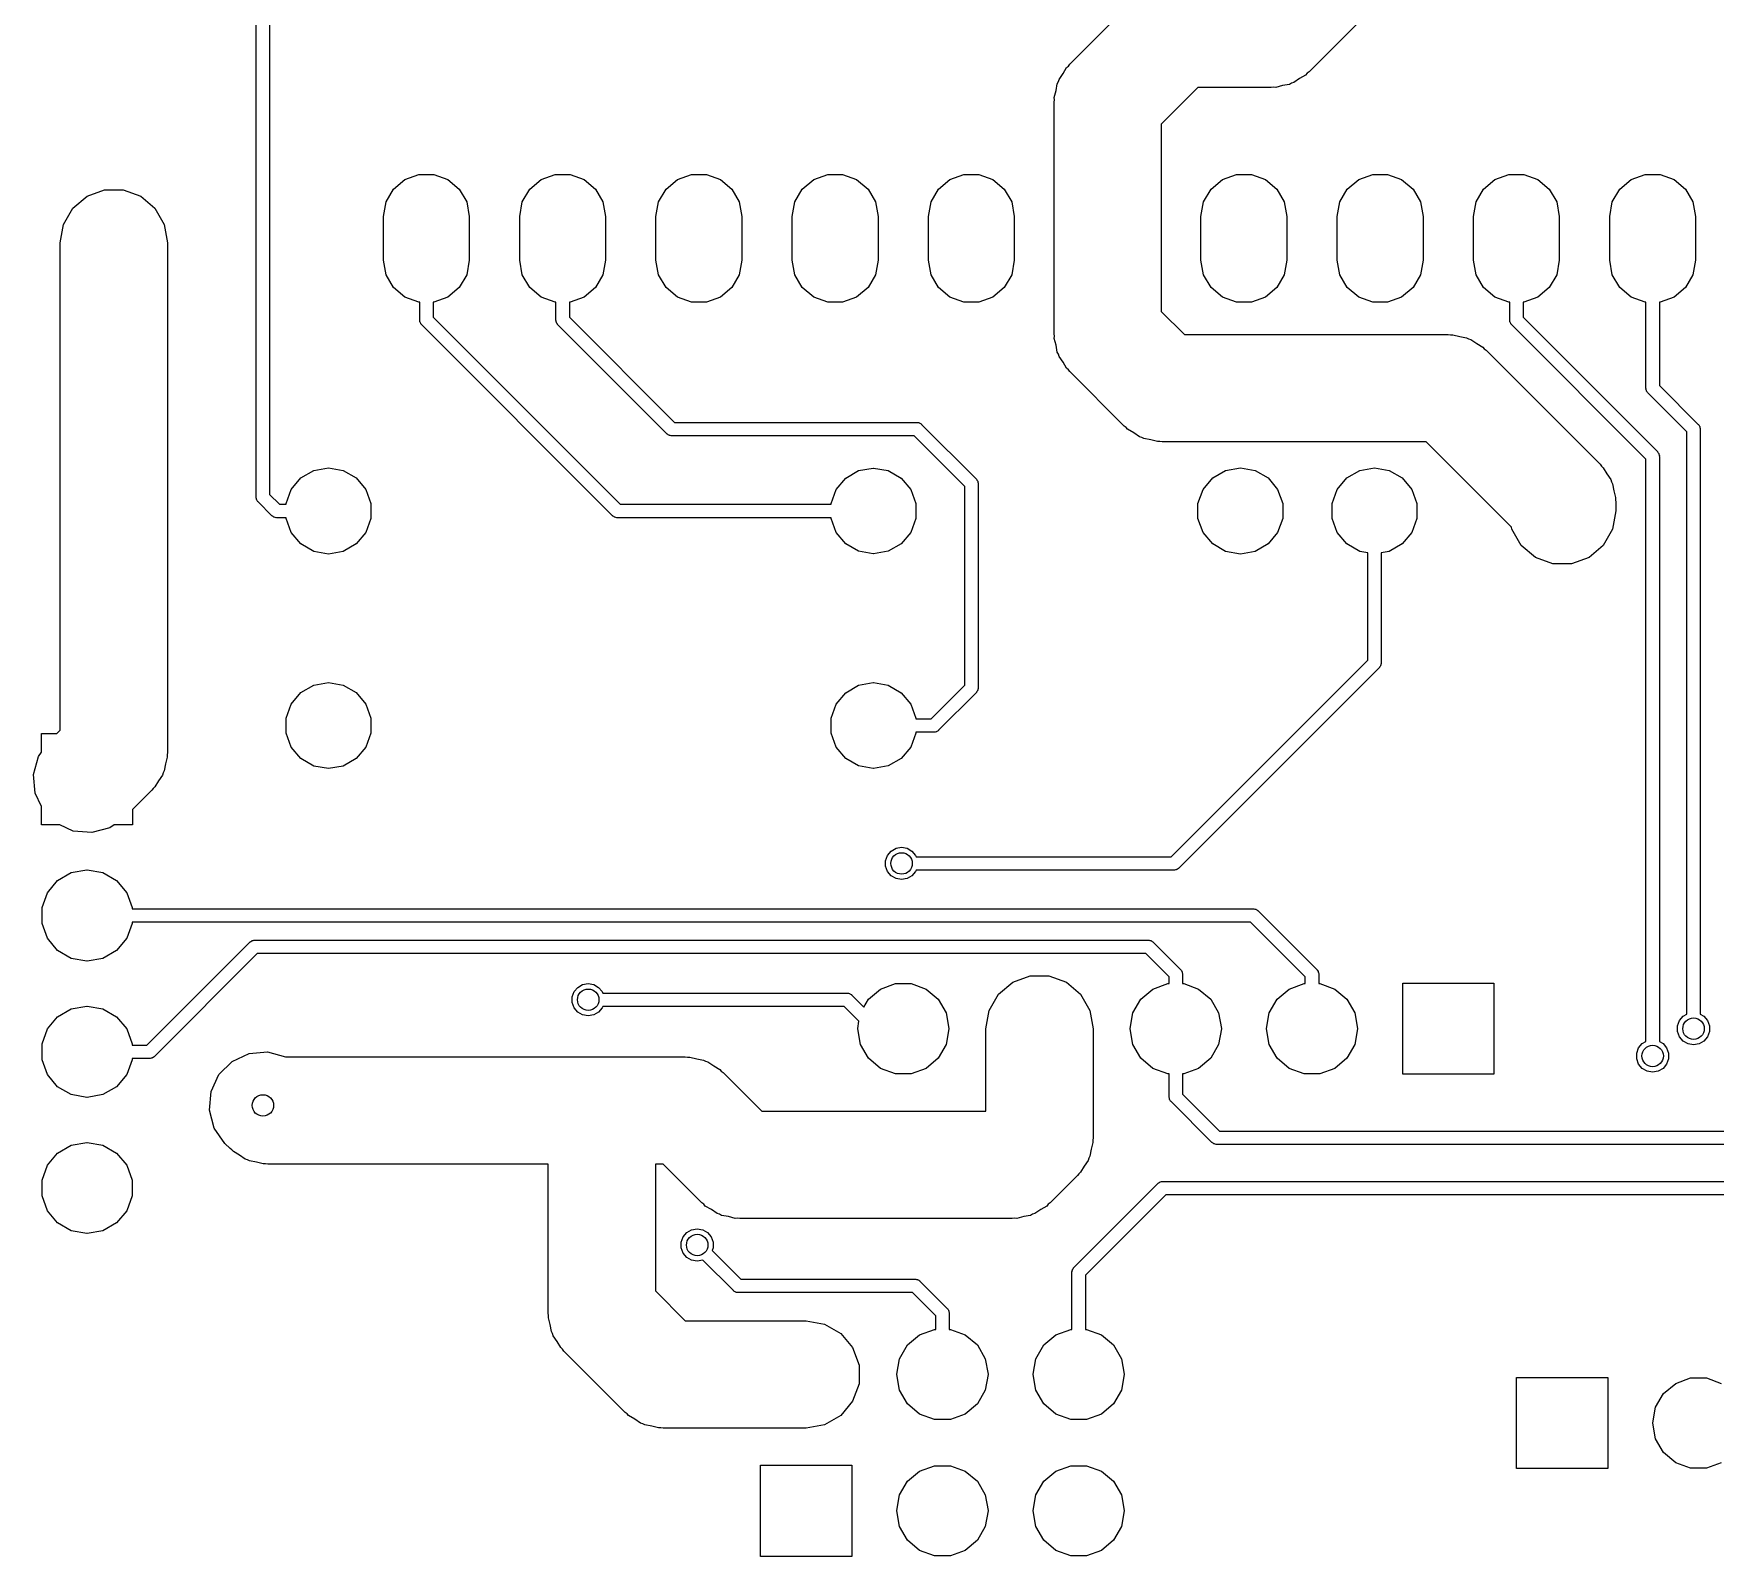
# Model space of a CAD drawing. Extents: x 135.5 to 183.1, y -141.5 to -46.5.
# Drawn here: x 135.5 to 166.86, y -141.49 to -113.1 of the extents above; entities that cross this region are included whole.
import ezdxf

# ---------------------------------------------------------------- set-up
doc = ezdxf.new("R2010")
doc.units = 0
doc.header["$MEASUREMENT"] = 0
doc.layers.add('BLACK', color=7, linetype='CONTINUOUS')

msp = doc.modelspace()

# ---------------------------------------------------------------- linework, layer by layer
at = {"layer": 'Black'}
for p, q in [((139.653, -121.744), (139.653, -101.17)), ((139.903, -101.222), (139.903, -121.692)), ((161.313, -111.783), (159.281, -113.815)), ((154.819, -113.671), (156.089, -112.401)), ((154.695, -113.848), (154.76, -113.735)), ((154.76, -113.735), (154.794, -113.707)), ((154.794, -113.707), (154.819, -113.671)), ((154.564, -114.165), (154.586, -114.036)), ((154.586, -114.036), (154.608, -113.998)), ((154.608, -113.998), (154.62, -113.955)), ((154.62, -113.955), (154.695, -113.848)), ((157.21, -114.108), (156.526, -114.792)), ((158.574, -114.108), (157.21, -114.108)), ((158.617, -114.1), (158.574, -114.108)), ((158.661, -114.104), (158.617, -114.1)), ((158.787, -114.07), (158.661, -114.104)), ((158.916, -114.048), (158.787, -114.07)), ((158.954, -114.026), (158.916, -114.048)), ((158.997, -114.014), (158.954, -114.026)), ((159.104, -113.939), (158.997, -114.014)), ((159.217, -113.874), (159.104, -113.939)), ((159.245, -113.84), (159.217, -113.874)), ((159.281, -113.815), (159.245, -113.84)), ((154.526, -114.378), (154.534, -114.335)), ((154.526, -116.918), (154.526, -114.378)), ((154.53, -114.291), (154.564, -114.165)), ((154.534, -114.335), (154.53, -114.291)), ((156.526, -114.792), (156.526, -116.918)), ((142.213, -115.999), (142.426, -115.821)), ((142.426, -115.821), (142.687, -115.726)), ((142.687, -115.726), (142.965, -115.726)), ((142.965, -115.726), (143.226, -115.821)), ((143.226, -115.821), (143.439, -115.999)), ((144.753, -115.999), (144.966, -115.821)), ((144.966, -115.821), (145.227, -115.726)), ((145.227, -115.726), (145.505, -115.726)), ((145.505, -115.726), (145.766, -115.821)), ((145.766, -115.821), (145.979, -115.999)), ((147.293, -115.999), (147.506, -115.821)), ((147.506, -115.821), (147.767, -115.726)), ((147.767, -115.726), (148.045, -115.726)), ((148.045, -115.726), (148.306, -115.821)), ((148.306, -115.821), (148.519, -115.999)), ((149.833, -115.999), (150.046, -115.821)), ((150.046, -115.821), (150.307, -115.726)), ((150.307, -115.726), (150.585, -115.726)), ((150.585, -115.726), (150.846, -115.821)), ((150.846, -115.821), (151.059, -115.999)), ((152.373, -115.999), (152.586, -115.821)), ((152.586, -115.821), (152.847, -115.726)), ((152.847, -115.726), (153.125, -115.726)), ((153.125, -115.726), (153.386, -115.821)), ((153.386, -115.821), (153.599, -115.999)), ((157.453, -115.999), (157.666, -115.821)), ((157.666, -115.821), (157.927, -115.726)), ((157.927, -115.726), (158.205, -115.726)), ((158.205, -115.726), (158.466, -115.821)), ((158.466, -115.821), (158.679, -115.999)), ((159.993, -115.999), (160.206, -115.821)), ((160.206, -115.821), (160.467, -115.726)), ((160.467, -115.726), (160.745, -115.726)), ((160.745, -115.726), (161.006, -115.821)), ((161.006, -115.821), (161.219, -115.999)), ((162.533, -115.999), (162.746, -115.821)), ((162.746, -115.821), (163.007, -115.726)), ((163.007, -115.726), (163.285, -115.726)), ((163.285, -115.726), (163.546, -115.821)), ((163.546, -115.821), (163.759, -115.999)), ((165.073, -115.999), (165.286, -115.821)), ((165.286, -115.821), (165.547, -115.726)), ((165.547, -115.726), (165.825, -115.726)), ((165.825, -115.726), (166.086, -115.821)), ((166.086, -115.821), (166.299, -115.999)), ((136.234, -116.357), (136.5, -116.134)), ((136.5, -116.134), (136.826, -116.015)), ((136.826, -116.015), (137.174, -116.015)), ((137.174, -116.015), (137.5, -116.134)), ((137.5, -116.134), (137.766, -116.357)), ((142.026, -116.513), (142.074, -116.24)), ((142.074, -116.24), (142.213, -115.999)), ((143.439, -115.999), (143.578, -116.24)), ((143.578, -116.24), (143.626, -116.513)), ((144.566, -116.513), (144.614, -116.24)), ((144.614, -116.24), (144.753, -115.999)), ((145.979, -115.999), (146.118, -116.24)), ((146.118, -116.24), (146.166, -116.513)), ((147.106, -116.513), (147.154, -116.24)), ((147.154, -116.24), (147.293, -115.999)), ((148.519, -115.999), (148.658, -116.24)), ((148.658, -116.24), (148.706, -116.513)), ((149.646, -116.513), (149.694, -116.24)), ((149.694, -116.24), (149.833, -115.999)), ((151.059, -115.999), (151.198, -116.24)), ((151.198, -116.24), (151.246, -116.513)), ((152.186, -116.513), (152.234, -116.24)), ((152.234, -116.24), (152.373, -115.999)), ((153.599, -115.999), (153.738, -116.24)), ((153.738, -116.24), (153.786, -116.513)), ((157.266, -116.513), (157.314, -116.24)), ((157.314, -116.24), (157.453, -115.999)), ((158.679, -115.999), (158.818, -116.24)), ((158.818, -116.24), (158.866, -116.513)), ((159.806, -116.513), (159.854, -116.24)), ((159.854, -116.24), (159.993, -115.999)), ((161.219, -115.999), (161.358, -116.24)), ((161.358, -116.24), (161.406, -116.513)), ((162.346, -116.513), (162.394, -116.24)), ((162.394, -116.24), (162.533, -115.999)), ((163.759, -115.999), (163.898, -116.24)), ((163.898, -116.24), (163.946, -116.513)), ((164.886, -116.513), (164.934, -116.24)), ((164.934, -116.24), (165.073, -115.999)), ((166.299, -115.999), (166.438, -116.24)), ((166.438, -116.24), (166.486, -116.513)), ((136.06, -116.658), (136.234, -116.357)), ((137.766, -116.357), (137.94, -116.658)), ((142.026, -117.323), (142.026, -116.513)), ((143.626, -116.513), (143.626, -117.323)), ((144.566, -117.323), (144.566, -116.513)), ((146.166, -116.513), (146.166, -117.323)), ((147.106, -117.323), (147.106, -116.513)), ((148.706, -116.513), (148.706, -117.323)), ((149.646, -117.323), (149.646, -116.513)), ((151.246, -116.513), (151.246, -117.323)), ((152.186, -117.323), (152.186, -116.513)), ((153.786, -116.513), (153.786, -117.323)), ((157.266, -117.323), (157.266, -116.513)), ((158.866, -116.513), (158.866, -117.323)), ((159.806, -117.323), (159.806, -116.513)), ((161.406, -116.513), (161.406, -117.323)), ((162.346, -117.323), (162.346, -116.513)), ((163.946, -116.513), (163.946, -117.323)), ((164.886, -117.323), (164.886, -116.513)), ((166.486, -116.513), (166.486, -117.323)), ((136, -117), (136.06, -116.658)), ((137.94, -116.658), (138, -117)), ((154.526, -118.696), (154.526, -116.918)), ((156.526, -116.918), (156.526, -118.282)), ((136, -126.086), (136, -117)), ((138, -117), (138, -126.5)), ((142.074, -117.596), (142.026, -117.323)), ((143.626, -117.323), (143.578, -117.596)), ((144.614, -117.596), (144.566, -117.323)), ((146.166, -117.323), (146.118, -117.596)), ((147.154, -117.596), (147.106, -117.323)), ((148.706, -117.323), (148.658, -117.596)), ((149.694, -117.596), (149.646, -117.323)), ((151.246, -117.323), (151.198, -117.596)), ((152.234, -117.596), (152.186, -117.323)), ((153.786, -117.323), (153.738, -117.596)), ((157.314, -117.596), (157.266, -117.323)), ((158.866, -117.323), (158.818, -117.596)), ((159.854, -117.596), (159.806, -117.323)), ((161.406, -117.323), (161.358, -117.596)), ((162.394, -117.596), (162.346, -117.323)), ((163.946, -117.323), (163.898, -117.596)), ((164.934, -117.596), (164.886, -117.323)), ((166.486, -117.323), (166.438, -117.596)), ((142.213, -117.837), (142.074, -117.596)), ((142.426, -118.015), (142.213, -117.837)), ((143.439, -117.837), (143.226, -118.015)), ((143.578, -117.596), (143.439, -117.837)), ((144.753, -117.837), (144.614, -117.596)), ((144.966, -118.015), (144.753, -117.837)), ((145.979, -117.837), (145.766, -118.015)), ((146.118, -117.596), (145.979, -117.837)), ((147.293, -117.837), (147.154, -117.596)), ((147.506, -118.015), (147.293, -117.837)), ((148.519, -117.837), (148.306, -118.015)), ((148.658, -117.596), (148.519, -117.837)), ((149.833, -117.837), (149.694, -117.596)), ((150.046, -118.015), (149.833, -117.837)), ((151.059, -117.837), (150.846, -118.015)), ((151.198, -117.596), (151.059, -117.837)), ((152.373, -117.837), (152.234, -117.596)), ((152.586, -118.015), (152.373, -117.837)), ((153.599, -117.837), (153.386, -118.015)), ((153.738, -117.596), (153.599, -117.837)), ((157.453, -117.837), (157.314, -117.596)), ((157.666, -118.015), (157.453, -117.837)), ((158.679, -117.837), (158.466, -118.015)), ((158.818, -117.596), (158.679, -117.837)), ((159.993, -117.837), (159.854, -117.596)), ((160.206, -118.015), (159.993, -117.837)), ((161.219, -117.837), (161.006, -118.015)), ((161.358, -117.596), (161.219, -117.837)), ((162.533, -117.837), (162.394, -117.596)), ((162.746, -118.015), (162.533, -117.837)), ((163.759, -117.837), (163.546, -118.015)), ((163.898, -117.596), (163.759, -117.837)), ((165.073, -117.837), (164.934, -117.596)), ((165.286, -118.015), (165.073, -117.837)), ((166.299, -117.837), (166.086, -118.015)), ((166.438, -117.596), (166.299, -117.837)), ((142.687, -118.11), (142.426, -118.015)), ((142.701, -118.11), (142.687, -118.11)), ((142.701, -118.442), (142.701, -118.11)), ((142.965, -118.11), (142.951, -118.11)), ((142.951, -118.11), (142.951, -118.39)), ((143.226, -118.015), (142.965, -118.11)), ((145.227, -118.11), (144.966, -118.015)), ((145.241, -118.11), (145.227, -118.11)), ((145.241, -118.442), (145.241, -118.11)), ((145.505, -118.11), (145.491, -118.11)), ((145.491, -118.11), (145.491, -118.39)), ((145.766, -118.015), (145.505, -118.11)), ((147.767, -118.11), (147.506, -118.015)), ((148.045, -118.11), (147.767, -118.11)), ((148.306, -118.015), (148.045, -118.11)), ((150.307, -118.11), (150.046, -118.015)), ((150.585, -118.11), (150.307, -118.11)), ((150.846, -118.015), (150.585, -118.11)), ((152.847, -118.11), (152.586, -118.015)), ((153.125, -118.11), (152.847, -118.11)), ((153.386, -118.015), (153.125, -118.11)), ((157.927, -118.11), (157.666, -118.015)), ((158.205, -118.11), (157.927, -118.11)), ((158.466, -118.015), (158.205, -118.11)), ((160.467, -118.11), (160.206, -118.015)), ((160.745, -118.11), (160.467, -118.11)), ((161.006, -118.015), (160.745, -118.11)), ((163.007, -118.11), (162.746, -118.015)), ((163.021, -118.11), (163.007, -118.11)), ((163.021, -118.442), (163.021, -118.11)), ((163.285, -118.11), (163.271, -118.11)), ((163.271, -118.11), (163.271, -118.39)), ((163.546, -118.015), (163.285, -118.11)), ((165.547, -118.11), (165.286, -118.015)), ((165.561, -118.11), (165.547, -118.11)), ((165.561, -119.712), (165.561, -118.11)), ((165.825, -118.11), (165.811, -118.11)), ((165.811, -118.11), (165.811, -119.66)), ((166.086, -118.015), (165.825, -118.11)), ((142.702, -118.447), (142.701, -118.442)), ((142.701, -118.453), (142.702, -118.447)), ((142.706, -118.469), (142.701, -118.453)), ((142.709, -118.485), (142.706, -118.469)), ((142.711, -118.49), (142.709, -118.485)), ((142.713, -118.495), (142.711, -118.49)), ((142.722, -118.508), (142.713, -118.495)), ((142.951, -118.39), (146.436, -121.875)), ((145.242, -118.447), (145.241, -118.442)), ((145.241, -118.453), (145.242, -118.447)), ((145.246, -118.469), (145.241, -118.453)), ((145.249, -118.485), (145.246, -118.469)), ((145.251, -118.49), (145.249, -118.485)), ((145.253, -118.495), (145.251, -118.49)), ((145.262, -118.508), (145.253, -118.495)), ((145.491, -118.39), (147.45, -120.349)), ((156.526, -118.282), (156.956, -118.712)), ((163.022, -118.447), (163.021, -118.442)), ((163.021, -118.453), (163.022, -118.447)), ((163.026, -118.469), (163.021, -118.453)), ((163.029, -118.485), (163.026, -118.469)), ((163.031, -118.49), (163.029, -118.485)), ((163.033, -118.495), (163.031, -118.49)), ((163.042, -118.508), (163.033, -118.495)), ((163.271, -118.39), (165.774, -120.894)), ((142.73, -118.522), (142.722, -118.508)), ((142.734, -118.526), (142.73, -118.522)), ((142.738, -118.53), (142.734, -118.526)), ((146.296, -122.088), (142.738, -118.53)), ((145.27, -118.522), (145.262, -118.508)), ((145.274, -118.526), (145.27, -118.522)), ((145.278, -118.53), (145.274, -118.526)), ((147.31, -120.562), (145.278, -118.53)), ((154.534, -118.739), (154.526, -118.696)), ((154.53, -118.783), (154.534, -118.739)), ((154.564, -118.909), (154.53, -118.783)), ((156.956, -118.712), (161.876, -118.712)), ((161.876, -118.712), (161.919, -118.72)), ((161.919, -118.72), (161.963, -118.716)), ((161.963, -118.716), (162.089, -118.75)), ((162.089, -118.75), (162.218, -118.772)), ((162.218, -118.772), (162.256, -118.794)), ((162.256, -118.794), (162.299, -118.806)), ((162.299, -118.806), (162.406, -118.881)), ((163.05, -118.522), (163.042, -118.508)), ((163.054, -118.526), (163.05, -118.522)), ((163.058, -118.53), (163.054, -118.526)), ((165.561, -121.034), (163.058, -118.53)), ((154.586, -119.038), (154.564, -118.909)), ((154.608, -119.076), (154.586, -119.038)), ((154.62, -119.119), (154.608, -119.076)), ((154.695, -119.226), (154.62, -119.119)), ((162.406, -118.881), (162.519, -118.946)), ((162.519, -118.946), (162.547, -118.98)), ((162.547, -118.98), (162.583, -119.005)), ((162.583, -119.005), (164.707, -121.129)), ((154.76, -119.339), (154.695, -119.226)), ((154.794, -119.367), (154.76, -119.339)), ((154.819, -119.403), (154.794, -119.367)), ((155.835, -120.419), (154.819, -119.403)), ((165.562, -119.717), (165.561, -119.712)), ((165.561, -119.723), (165.562, -119.717)), ((165.566, -119.739), (165.561, -119.723)), ((165.569, -119.755), (165.566, -119.739)), ((165.571, -119.76), (165.569, -119.755)), ((165.573, -119.765), (165.571, -119.76)), ((165.811, -119.66), (166.536, -120.386)), ((165.582, -119.778), (165.573, -119.765)), ((165.59, -119.792), (165.582, -119.778)), ((165.594, -119.796), (165.59, -119.792)), ((165.598, -119.8), (165.594, -119.796)), ((166.323, -120.526), (165.598, -119.8)), ((147.45, -120.349), (151.97, -120.349)), ((151.97, -120.349), (151.975, -120.35)), ((151.975, -120.35), (151.981, -120.349)), ((151.981, -120.349), (151.997, -120.354)), ((151.997, -120.354), (152.013, -120.357)), ((152.013, -120.357), (152.018, -120.359)), ((152.018, -120.359), (152.023, -120.361)), ((152.023, -120.361), (152.036, -120.37)), ((152.036, -120.37), (152.05, -120.378)), ((152.05, -120.378), (152.054, -120.382)), ((152.054, -120.382), (152.058, -120.386)), ((152.058, -120.386), (153.074, -121.402)), ((166.536, -120.386), (166.54, -120.39)), ((147.314, -120.566), (147.31, -120.562)), ((147.318, -120.57), (147.314, -120.566)), ((147.332, -120.578), (147.318, -120.57)), ((147.345, -120.587), (147.332, -120.578)), ((147.35, -120.589), (147.345, -120.587)), ((147.355, -120.591), (147.35, -120.589)), ((147.371, -120.594), (147.355, -120.591)), ((147.387, -120.599), (147.371, -120.594)), ((147.393, -120.598), (147.387, -120.599)), ((147.398, -120.599), (147.393, -120.598)), ((151.918, -120.599), (147.398, -120.599)), ((152.861, -121.542), (151.918, -120.599)), ((155.871, -120.444), (155.835, -120.419)), ((155.899, -120.478), (155.871, -120.444)), ((156.012, -120.543), (155.899, -120.478)), ((156.119, -120.618), (156.012, -120.543)), ((156.162, -120.63), (156.119, -120.618)), ((156.2, -120.652), (156.162, -120.63)), ((156.329, -120.674), (156.2, -120.652)), ((156.455, -120.708), (156.329, -120.674)), ((166.323, -131.38), (166.323, -120.526)), ((166.54, -120.39), (166.544, -120.394)), ((166.544, -120.394), (166.552, -120.408)), ((166.552, -120.408), (166.561, -120.421)), ((166.561, -120.421), (166.563, -120.426)), ((166.563, -120.426), (166.565, -120.431)), ((166.565, -120.431), (166.568, -120.447)), ((166.568, -120.447), (166.573, -120.463)), ((166.573, -120.463), (166.572, -120.469)), ((166.572, -120.469), (166.573, -120.474)), ((166.573, -120.474), (166.573, -131.38)), ((156.499, -120.704), (156.455, -120.708)), ((156.542, -120.712), (156.499, -120.704)), ((161.462, -120.712), (156.542, -120.712)), ((163.054, -122.304), (161.462, -120.712)), ((165.774, -120.894), (165.778, -120.898)), ((165.778, -120.898), (165.782, -120.902)), ((165.782, -120.902), (165.79, -120.916)), ((165.79, -120.916), (165.799, -120.929)), ((165.799, -120.929), (165.801, -120.934)), ((165.801, -120.934), (165.803, -120.939)), ((165.803, -120.939), (165.806, -120.955)), ((165.806, -120.955), (165.811, -120.971)), ((165.811, -120.971), (165.81, -120.977)), ((165.81, -120.977), (165.811, -120.982)), ((165.811, -120.982), (165.811, -131.888)), ((140.484, -121.385), (140.725, -121.245)), ((140.725, -121.245), (141, -121.197)), ((141, -121.197), (141.275, -121.245)), ((141.275, -121.245), (141.516, -121.385)), ((150.643, -121.387), (150.883, -121.248)), ((150.883, -121.248), (151.157, -121.2)), ((151.157, -121.2), (151.163, -121.2)), ((151.163, -121.2), (151.437, -121.248)), ((151.437, -121.248), (151.677, -121.387)), ((157.484, -121.385), (157.725, -121.245)), ((157.725, -121.245), (158, -121.197)), ((158, -121.197), (158.275, -121.245)), ((158.275, -121.245), (158.516, -121.385)), ((159.984, -121.385), (160.225, -121.245)), ((160.225, -121.245), (160.5, -121.197)), ((160.5, -121.197), (160.775, -121.245)), ((160.775, -121.245), (161.016, -121.385)), ((164.707, -121.129), (164.732, -121.165)), ((164.732, -121.165), (164.766, -121.193)), ((164.766, -121.193), (164.831, -121.306)), ((164.831, -121.306), (164.906, -121.413)), ((165.561, -131.888), (165.561, -121.034)), ((140.209, -121.861), (140.305, -121.598)), ((140.305, -121.598), (140.484, -121.385)), ((141.516, -121.385), (141.695, -121.598)), ((141.695, -121.598), (141.791, -121.861)), ((150.369, -121.861), (150.464, -121.6)), ((150.464, -121.6), (150.643, -121.387)), ((151.677, -121.387), (151.856, -121.6)), ((151.856, -121.6), (151.951, -121.861)), ((152.861, -124.538), (152.861, -121.542)), ((153.074, -121.402), (153.078, -121.406)), ((153.078, -121.406), (153.082, -121.41)), ((153.082, -121.41), (153.09, -121.424)), ((153.09, -121.424), (153.099, -121.437)), ((153.099, -121.437), (153.101, -121.442)), ((153.101, -121.442), (153.103, -121.447)), ((153.103, -121.447), (153.106, -121.463)), ((153.106, -121.463), (153.111, -121.479)), ((153.111, -121.479), (153.11, -121.485)), ((153.11, -121.485), (153.111, -121.49)), ((153.111, -121.49), (153.111, -124.538)), ((157.209, -121.861), (157.305, -121.598)), ((157.305, -121.598), (157.484, -121.385)), ((158.516, -121.385), (158.695, -121.598)), ((158.695, -121.598), (158.791, -121.861)), ((159.709, -121.861), (159.805, -121.598)), ((159.805, -121.598), (159.984, -121.385)), ((161.016, -121.385), (161.195, -121.598)), ((161.195, -121.598), (161.291, -121.861)), ((164.906, -121.413), (164.918, -121.456)), ((164.918, -121.456), (164.94, -121.494)), ((164.94, -121.494), (164.962, -121.623)), ((164.962, -121.623), (164.996, -121.749)), ((139.654, -121.749), (139.653, -121.744)), ((139.653, -121.755), (139.654, -121.749)), ((139.658, -121.771), (139.653, -121.755)), ((139.661, -121.787), (139.658, -121.771)), ((139.663, -121.792), (139.661, -121.787)), ((139.665, -121.797), (139.663, -121.792)), ((139.674, -121.81), (139.665, -121.797)), ((139.682, -121.824), (139.674, -121.81)), ((139.686, -121.828), (139.682, -121.824)), ((139.69, -121.832), (139.686, -121.828)), ((139.946, -122.088), (139.69, -121.832)), ((139.903, -121.692), (140.086, -121.875)), ((140.086, -121.875), (140.209, -121.875)), ((140.209, -121.875), (140.209, -121.861)), ((141.791, -121.861), (141.791, -122.139)), ((146.436, -121.875), (150.369, -121.875)), ((150.369, -121.875), (150.369, -121.861)), ((151.951, -121.861), (151.951, -122.139)), ((157.209, -122.139), (157.209, -121.861)), ((158.791, -121.861), (158.791, -122.139)), ((159.709, -122.139), (159.709, -121.861)), ((161.291, -121.861), (161.291, -122.139)), ((164.996, -121.749), (164.992, -121.793)), ((164.992, -121.793), (165, -121.836)), ((165, -121.836), (165, -122)), ((139.95, -122.092), (139.946, -122.088)), ((139.954, -122.096), (139.95, -122.092)), ((139.968, -122.104), (139.954, -122.096)), ((139.981, -122.113), (139.968, -122.104)), ((139.986, -122.115), (139.981, -122.113)), ((139.991, -122.117), (139.986, -122.115)), ((140.007, -122.12), (139.991, -122.117)), ((140.023, -122.125), (140.007, -122.12)), ((140.029, -122.124), (140.023, -122.125)), ((140.034, -122.125), (140.029, -122.124)), ((140.209, -122.125), (140.034, -122.125)), ((140.209, -122.139), (140.209, -122.125)), ((140.305, -122.402), (140.209, -122.139)), ((141.791, -122.139), (141.695, -122.402)), ((146.3, -122.092), (146.296, -122.088)), ((146.304, -122.096), (146.3, -122.092)), ((146.318, -122.104), (146.304, -122.096)), ((146.331, -122.113), (146.318, -122.104)), ((146.336, -122.115), (146.331, -122.113)), ((146.341, -122.117), (146.336, -122.115)), ((146.357, -122.12), (146.341, -122.117)), ((146.373, -122.125), (146.357, -122.12)), ((146.379, -122.124), (146.373, -122.125)), ((146.384, -122.125), (146.379, -122.124)), ((150.369, -122.125), (146.384, -122.125)), ((150.369, -122.139), (150.369, -122.125)), ((150.464, -122.4), (150.369, -122.139)), ((151.951, -122.139), (151.856, -122.4)), ((157.305, -122.402), (157.209, -122.139)), ((158.791, -122.139), (158.695, -122.402)), ((159.805, -122.402), (159.709, -122.139)), ((161.291, -122.139), (161.195, -122.402)), ((165, -122), (164.94, -122.342)), ((140.484, -122.615), (140.305, -122.402)), ((141.695, -122.402), (141.516, -122.615)), ((150.643, -122.613), (150.464, -122.4)), ((151.856, -122.4), (151.677, -122.613)), ((157.484, -122.615), (157.305, -122.402)), ((158.695, -122.402), (158.516, -122.615)), ((159.984, -122.615), (159.805, -122.402)), ((161.195, -122.402), (161.016, -122.615)), ((163.06, -122.342), (163.054, -122.304)), ((163.234, -122.643), (163.06, -122.342)), ((164.94, -122.342), (164.766, -122.643)), ((140.725, -122.755), (140.484, -122.615)), ((141, -122.803), (140.725, -122.755)), ((141.275, -122.755), (141, -122.803)), ((141.516, -122.615), (141.275, -122.755)), ((150.883, -122.752), (150.643, -122.613)), ((151.157, -122.8), (150.883, -122.752)), ((151.163, -122.8), (151.157, -122.8)), ((151.437, -122.752), (151.163, -122.8)), ((151.677, -122.613), (151.437, -122.752)), ((157.725, -122.755), (157.484, -122.615)), ((158, -122.803), (157.725, -122.755)), ((158.275, -122.755), (158, -122.803)), ((158.516, -122.615), (158.275, -122.755)), ((160.225, -122.755), (159.984, -122.615)), ((160.375, -122.781), (160.225, -122.755)), ((160.375, -124.782), (160.375, -122.781)), ((160.775, -122.755), (160.625, -122.781)), ((160.625, -122.781), (160.625, -124.834)), ((161.016, -122.615), (160.775, -122.755)), ((163.5, -122.866), (163.234, -122.643)), ((163.826, -122.985), (163.5, -122.866)), ((164.5, -122.866), (164.174, -122.985)), ((164.766, -122.643), (164.5, -122.866)), ((164.174, -122.985), (163.826, -122.985)), ((152.861, -125.248), (152.861, -124.538)), ((153.111, -124.538), (153.111, -125.3)), ((156.712, -128.445), (160.375, -124.782)), ((160.588, -124.922), (156.852, -128.658)), ((160.592, -124.918), (160.588, -124.922)), ((160.596, -124.914), (160.592, -124.918)), ((160.604, -124.9), (160.596, -124.914)), ((160.613, -124.887), (160.604, -124.9)), ((160.615, -124.882), (160.613, -124.887)), ((160.617, -124.877), (160.615, -124.882)), ((160.62, -124.861), (160.617, -124.877)), ((160.625, -124.845), (160.62, -124.861)), ((160.625, -124.834), (160.624, -124.839)), ((160.624, -124.839), (160.625, -124.845)), ((140.305, -125.598), (140.484, -125.385)), ((140.484, -125.385), (140.725, -125.245)), ((140.725, -125.245), (141, -125.197)), ((141, -125.197), (141.275, -125.245)), ((141.275, -125.245), (141.516, -125.385)), ((141.516, -125.385), (141.695, -125.598)), ((150.464, -125.6), (150.643, -125.387)), ((150.643, -125.387), (150.883, -125.248)), ((150.883, -125.248), (151.157, -125.2)), ((151.157, -125.2), (151.163, -125.2)), ((151.163, -125.2), (151.437, -125.248)), ((151.437, -125.248), (151.677, -125.387)), ((151.677, -125.387), (151.856, -125.6)), ((152.234, -125.875), (152.861, -125.248)), ((153.074, -125.388), (152.374, -126.088)), ((153.078, -125.384), (153.074, -125.388)), ((153.082, -125.38), (153.078, -125.384)), ((153.09, -125.366), (153.082, -125.38)), ((153.099, -125.353), (153.09, -125.366)), ((153.101, -125.348), (153.099, -125.353)), ((153.103, -125.343), (153.101, -125.348)), ((153.106, -125.327), (153.103, -125.343)), ((153.111, -125.311), (153.106, -125.327)), ((153.111, -125.3), (153.11, -125.305)), ((153.11, -125.305), (153.111, -125.311)), ((140.209, -125.861), (140.305, -125.598)), ((141.695, -125.598), (141.791, -125.861)), ((150.369, -125.861), (150.464, -125.6)), ((151.856, -125.6), (151.951, -125.861)), ((140.209, -126.139), (140.209, -125.861)), ((141.791, -125.861), (141.791, -126.139)), ((150.369, -126.139), (150.369, -125.861)), ((151.951, -125.861), (151.951, -125.875)), ((151.951, -125.875), (152.234, -125.875)), ((135.65, -126.497), (135.65, -126.15)), ((135.65, -126.15), (135.936, -126.15)), ((135.936, -126.15), (136, -126.086)), ((140.305, -126.402), (140.209, -126.139)), ((141.791, -126.139), (141.695, -126.402)), ((150.464, -126.4), (150.369, -126.139)), ((151.951, -126.139), (151.856, -126.4)), ((152.286, -126.125), (151.951, -126.125)), ((151.951, -126.125), (151.951, -126.139)), ((152.291, -126.124), (152.286, -126.125)), ((152.297, -126.125), (152.291, -126.124)), ((152.313, -126.12), (152.297, -126.125)), ((152.329, -126.117), (152.313, -126.12)), ((152.334, -126.115), (152.329, -126.117)), ((152.339, -126.113), (152.334, -126.115)), ((152.352, -126.104), (152.339, -126.113)), ((152.366, -126.096), (152.352, -126.104)), ((152.37, -126.092), (152.366, -126.096)), ((152.374, -126.088), (152.37, -126.092)), ((135.504, -126.913), (135.594, -126.577)), ((135.594, -126.577), (135.65, -126.497)), ((137.996, -126.587), (137.962, -126.713)), ((138, -126.5), (137.992, -126.543)), ((137.992, -126.543), (137.996, -126.587)), ((140.484, -126.615), (140.305, -126.402)), ((140.725, -126.755), (140.484, -126.615)), ((141.516, -126.615), (141.275, -126.755)), ((141.695, -126.402), (141.516, -126.615)), ((150.643, -126.613), (150.464, -126.4)), ((150.883, -126.752), (150.643, -126.613)), ((151.677, -126.613), (151.437, -126.752)), ((151.856, -126.4), (151.677, -126.613)), ((135.534, -127.259), (135.504, -126.913)), ((137.906, -126.923), (137.831, -127.03)), ((137.918, -126.88), (137.906, -126.923)), ((137.94, -126.842), (137.918, -126.88)), ((137.962, -126.713), (137.94, -126.842)), ((141, -126.803), (140.725, -126.755)), ((141.275, -126.755), (141, -126.803)), ((151.157, -126.8), (150.883, -126.752)), ((151.163, -126.8), (151.157, -126.8)), ((151.437, -126.752), (151.163, -126.8)), ((135.65, -127.507), (135.534, -127.259)), ((137.707, -127.207), (137.35, -127.564)), ((137.732, -127.171), (137.707, -127.207)), ((137.766, -127.143), (137.732, -127.171)), ((137.831, -127.03), (137.766, -127.143)), ((135.65, -127.85), (135.65, -127.507)), ((137.35, -127.564), (137.35, -127.85)), ((135.993, -127.85), (135.65, -127.85)), ((136.241, -127.966), (135.993, -127.85)), ((136.923, -127.906), (136.587, -127.996)), ((137.003, -127.85), (136.923, -127.906)), ((137.35, -127.85), (137.003, -127.85)), ((136.587, -127.996), (136.241, -127.966)), ((151.387, -128.518), (151.423, -128.419)), ((151.387, -128.622), (151.387, -128.518)), ((151.423, -128.419), (151.49, -128.339)), ((151.49, -128.339), (151.581, -128.287)), ((151.581, -128.287), (151.684, -128.269)), ((151.684, -128.269), (151.787, -128.287)), ((151.787, -128.287), (151.878, -128.339)), ((151.878, -128.339), (151.945, -128.419)), ((151.945, -128.419), (151.954, -128.445)), ((151.954, -128.445), (156.712, -128.445)), ((135.95, -128.889), (136.206, -128.741)), ((136.206, -128.741), (136.497, -128.69)), ((136.497, -128.69), (136.503, -128.69)), ((136.503, -128.69), (136.794, -128.741)), ((136.794, -128.741), (137.05, -128.889)), ((151.423, -128.721), (151.387, -128.622)), ((151.49, -128.801), (151.423, -128.721)), ((151.581, -128.853), (151.49, -128.801)), ((151.878, -128.801), (151.787, -128.853)), ((151.945, -128.721), (151.878, -128.801)), ((151.954, -128.695), (151.945, -128.721)), ((156.764, -128.695), (151.954, -128.695)), ((156.769, -128.694), (156.764, -128.695)), ((156.775, -128.695), (156.769, -128.694)), ((156.791, -128.69), (156.775, -128.695)), ((156.807, -128.687), (156.791, -128.69)), ((156.812, -128.685), (156.807, -128.687)), ((156.817, -128.683), (156.812, -128.685)), ((156.83, -128.674), (156.817, -128.683)), ((156.844, -128.666), (156.83, -128.674)), ((156.848, -128.662), (156.844, -128.666)), ((156.852, -128.658), (156.848, -128.662)), ((135.66, -129.392), (135.761, -129.115)), ((135.761, -129.115), (135.95, -128.889)), ((137.05, -128.889), (137.239, -129.115)), ((137.239, -129.115), (137.34, -129.392)), ((151.684, -128.871), (151.581, -128.853)), ((151.787, -128.853), (151.684, -128.871)), ((135.66, -129.688), (135.66, -129.392)), ((137.34, -129.392), (137.34, -129.415)), ((137.34, -129.415), (158.242, -129.415)), ((158.242, -129.415), (158.247, -129.416)), ((158.247, -129.416), (158.253, -129.415)), ((158.253, -129.415), (158.269, -129.42)), ((158.269, -129.42), (158.285, -129.423)), ((158.285, -129.423), (158.29, -129.425)), ((158.29, -129.425), (158.295, -129.427)), ((158.295, -129.427), (158.308, -129.436)), ((158.308, -129.436), (158.322, -129.444)), ((158.322, -129.444), (158.326, -129.448)), ((158.326, -129.448), (158.33, -129.452)), ((158.33, -129.452), (159.424, -130.546)), ((135.761, -129.965), (135.66, -129.688)), ((137.34, -129.688), (137.239, -129.965)), ((158.19, -129.665), (137.34, -129.665)), ((137.34, -129.665), (137.34, -129.688)), ((159.211, -130.686), (158.19, -129.665)), ((135.95, -130.191), (135.761, -129.965)), ((137.239, -129.965), (137.05, -130.191)), ((137.616, -131.955), (139.534, -130.038)), ((139.534, -130.038), (139.538, -130.034)), ((139.538, -130.034), (139.542, -130.03)), ((139.542, -130.03), (139.556, -130.022)), ((139.556, -130.022), (139.569, -130.013)), ((139.569, -130.013), (139.574, -130.011)), ((139.574, -130.011), (139.579, -130.009)), ((139.579, -130.009), (139.595, -130.006)), ((139.595, -130.006), (139.611, -130.001)), ((139.611, -130.001), (139.617, -130.002)), ((139.617, -130.002), (139.622, -130.001)), ((139.622, -130.001), (156.288, -130.001)), ((156.288, -130.001), (156.293, -130.002)), ((156.293, -130.002), (156.299, -130.001)), ((156.299, -130.001), (156.315, -130.006)), ((156.315, -130.006), (156.331, -130.009)), ((156.331, -130.009), (156.336, -130.011)), ((156.336, -130.011), (156.341, -130.013)), ((156.341, -130.013), (156.354, -130.022)), ((156.354, -130.022), (156.368, -130.03)), ((156.368, -130.03), (156.372, -130.034)), ((156.372, -130.034), (156.376, -130.038)), ((156.376, -130.038), (156.884, -130.546)), ((136.206, -130.339), (135.95, -130.191)), ((136.497, -130.39), (136.206, -130.339)), ((136.503, -130.39), (136.497, -130.39)), ((136.794, -130.339), (136.503, -130.39)), ((137.05, -130.191), (136.794, -130.339)), ((139.674, -130.251), (137.756, -132.168)), ((156.236, -130.251), (139.674, -130.251)), ((156.671, -130.686), (156.236, -130.251)), ((153.756, -130.784), (154.082, -130.665)), ((154.082, -130.665), (154.43, -130.665)), ((154.43, -130.665), (154.756, -130.784)), ((156.671, -130.81), (156.671, -130.686)), ((156.884, -130.546), (156.888, -130.55)), ((156.888, -130.55), (156.892, -130.554)), ((156.892, -130.554), (156.9, -130.568)), ((156.9, -130.568), (156.909, -130.581)), ((156.909, -130.581), (156.911, -130.586)), ((156.911, -130.586), (156.913, -130.591)), ((156.913, -130.591), (156.916, -130.607)), ((156.916, -130.607), (156.921, -130.623)), ((156.921, -130.623), (156.92, -130.629)), ((156.92, -130.629), (156.921, -130.634)), ((156.921, -130.634), (156.921, -130.81)), ((159.211, -130.81), (159.211, -130.686)), ((159.424, -130.546), (159.428, -130.55)), ((159.428, -130.55), (159.432, -130.554)), ((159.432, -130.554), (159.44, -130.568)), ((159.44, -130.568), (159.449, -130.581)), ((159.449, -130.581), (159.451, -130.586)), ((159.451, -130.586), (159.453, -130.591)), ((159.453, -130.591), (159.456, -130.607)), ((159.456, -130.607), (159.461, -130.623)), ((159.461, -130.623), (159.46, -130.629)), ((159.46, -130.629), (159.461, -130.634)), ((159.461, -130.634), (159.461, -130.81)), ((145.545, -131.058), (145.581, -130.959)), ((145.581, -130.959), (145.648, -130.879)), ((145.648, -130.879), (145.739, -130.827)), ((145.739, -130.827), (145.842, -130.809)), ((145.842, -130.809), (145.945, -130.827)), ((145.945, -130.827), (146.036, -130.879)), ((146.036, -130.879), (146.103, -130.959)), ((146.103, -130.959), (146.112, -130.985)), ((146.112, -130.985), (150.668, -130.985)), ((150.668, -130.985), (150.673, -130.986)), ((150.673, -130.986), (150.679, -130.985)), ((150.679, -130.985), (150.695, -130.99)), ((150.695, -130.99), (150.711, -130.993)), ((150.711, -130.993), (150.716, -130.995)), ((150.716, -130.995), (150.721, -130.997)), ((150.721, -130.997), (150.734, -131.006)), ((150.734, -131.006), (150.748, -131.014)), ((150.748, -131.014), (150.752, -131.018)), ((150.752, -131.018), (150.756, -131.022)), ((150.756, -131.022), (150.981, -131.246)), ((151.065, -131.1), (151.291, -130.911)), ((151.291, -130.911), (151.568, -130.81)), ((151.568, -130.81), (151.864, -130.81)), ((151.864, -130.81), (152.141, -130.911)), ((152.141, -130.911), (152.367, -131.1)), ((153.316, -131.308), (153.49, -131.007)), ((153.49, -131.007), (153.756, -130.784)), ((154.756, -130.784), (155.022, -131.007)), ((155.022, -131.007), (155.196, -131.308)), ((156.145, -131.1), (156.371, -130.911)), ((156.371, -130.911), (156.648, -130.81)), ((156.648, -130.81), (156.671, -130.81)), ((156.921, -130.81), (156.944, -130.81)), ((156.944, -130.81), (157.221, -130.911)), ((157.221, -130.911), (157.447, -131.1)), ((158.685, -131.1), (158.911, -130.911)), ((158.911, -130.911), (159.188, -130.81)), ((159.188, -130.81), (159.211, -130.81)), ((159.461, -130.81), (159.484, -130.81)), ((159.484, -130.81), (159.761, -130.911)), ((159.761, -130.911), (159.987, -131.1)), ((161.026, -132.5), (161.026, -130.8)), ((161.026, -130.8), (162.726, -130.8)), ((162.726, -130.8), (162.726, -132.5)), ((135.95, -131.429), (136.206, -131.281)), ((136.206, -131.281), (136.497, -131.23)), ((136.497, -131.23), (136.503, -131.23)), ((136.503, -131.23), (136.794, -131.281)), ((136.794, -131.281), (137.05, -131.429)), ((145.545, -131.162), (145.545, -131.058)), ((145.581, -131.261), (145.545, -131.162)), ((145.648, -131.341), (145.581, -131.261)), ((145.739, -131.393), (145.648, -131.341)), ((146.036, -131.341), (145.945, -131.393)), ((146.103, -131.261), (146.036, -131.341)), ((146.112, -131.235), (146.103, -131.261)), ((150.616, -131.235), (146.112, -131.235)), ((150.89, -131.509), (150.616, -131.235)), ((150.981, -131.246), (151.065, -131.1)), ((152.367, -131.1), (152.515, -131.356)), ((152.515, -131.356), (152.566, -131.647)), ((153.256, -131.65), (153.316, -131.308)), ((155.196, -131.308), (155.256, -131.65)), ((155.946, -131.647), (155.997, -131.356)), ((155.997, -131.356), (156.145, -131.1)), ((157.447, -131.1), (157.595, -131.356)), ((157.595, -131.356), (157.646, -131.647)), ((158.486, -131.647), (158.537, -131.356)), ((158.537, -131.356), (158.685, -131.1)), ((159.987, -131.1), (160.135, -131.356)), ((160.135, -131.356), (160.186, -131.647)), ((135.66, -131.932), (135.761, -131.655)), ((135.761, -131.655), (135.95, -131.429)), ((137.05, -131.429), (137.239, -131.655)), ((137.239, -131.655), (137.34, -131.932)), ((145.842, -131.411), (145.739, -131.393)), ((145.945, -131.393), (145.842, -131.411)), ((150.866, -131.647), (150.89, -131.509)), ((150.866, -131.653), (150.866, -131.647)), ((150.917, -131.944), (150.866, -131.653)), ((152.566, -131.653), (152.515, -131.944)), ((152.566, -131.647), (152.566, -131.653)), ((153.256, -133.19), (153.256, -131.65)), ((155.256, -131.65), (155.256, -133.682)), ((155.946, -131.653), (155.946, -131.647)), ((155.997, -131.944), (155.946, -131.653)), ((157.646, -131.653), (157.595, -131.944)), ((157.646, -131.647), (157.646, -131.653)), ((158.486, -131.653), (158.486, -131.647)), ((158.537, -131.944), (158.486, -131.653)), ((160.186, -131.653), (160.135, -131.944)), ((160.186, -131.647), (160.186, -131.653)), ((166.151, -131.598), (166.187, -131.499)), ((166.151, -131.702), (166.151, -131.598)), ((166.187, -131.499), (166.254, -131.419)), ((166.254, -131.419), (166.323, -131.38)), ((166.573, -131.38), (166.642, -131.419)), ((166.642, -131.419), (166.709, -131.499)), ((166.709, -131.499), (166.745, -131.598)), ((166.745, -131.598), (166.745, -131.702)), ((135.66, -132.228), (135.66, -131.932)), ((137.34, -131.932), (137.34, -131.955)), ((137.34, -131.955), (137.616, -131.955)), ((151.065, -132.2), (150.917, -131.944)), ((152.515, -131.944), (152.367, -132.2)), ((156.145, -132.2), (155.997, -131.944)), ((157.595, -131.944), (157.447, -132.2)), ((158.685, -132.2), (158.537, -131.944)), ((160.135, -131.944), (159.987, -132.2)), ((165.425, -132.007), (165.492, -131.927)), ((165.492, -131.927), (165.561, -131.888)), ((165.811, -131.888), (165.88, -131.927)), ((165.88, -131.927), (165.947, -132.007)), ((166.187, -131.801), (166.151, -131.702)), ((166.254, -131.881), (166.187, -131.801)), ((166.345, -131.933), (166.254, -131.881)), ((166.448, -131.951), (166.345, -131.933)), ((166.551, -131.933), (166.448, -131.951)), ((166.642, -131.881), (166.551, -131.933)), ((166.709, -131.801), (166.642, -131.881)), ((166.745, -131.702), (166.709, -131.801)), ((135.761, -132.505), (135.66, -132.228)), ((137.34, -132.228), (137.239, -132.505)), ((137.668, -132.205), (137.34, -132.205)), ((137.34, -132.205), (137.34, -132.228)), ((137.673, -132.204), (137.668, -132.205)), ((137.679, -132.205), (137.673, -132.204)), ((137.695, -132.2), (137.679, -132.205)), ((137.711, -132.197), (137.695, -132.2)), ((137.716, -132.195), (137.711, -132.197)), ((137.721, -132.193), (137.716, -132.195)), ((137.734, -132.184), (137.721, -132.193)), ((137.748, -132.176), (137.734, -132.184)), ((137.752, -132.172), (137.748, -132.176)), ((137.756, -132.168), (137.752, -132.172)), ((138.959, -132.506), (139.204, -132.261)), ((139.204, -132.261), (139.519, -132.114)), ((139.519, -132.114), (139.865, -132.084)), ((139.865, -132.084), (140.201, -132.174)), ((140.201, -132.174), (140.201, -132.174)), ((140.201, -132.174), (146.318, -132.174)), ((146.318, -132.174), (147.652, -132.174)), ((147.652, -132.174), (147.695, -132.182)), ((147.695, -132.182), (147.739, -132.178)), ((147.739, -132.178), (147.865, -132.212)), ((147.865, -132.212), (147.994, -132.234)), ((147.994, -132.234), (148.032, -132.256)), ((148.032, -132.256), (148.075, -132.268)), ((148.075, -132.268), (148.182, -132.343)), ((151.291, -132.389), (151.065, -132.2)), ((152.367, -132.2), (152.141, -132.389)), ((156.371, -132.389), (156.145, -132.2)), ((157.447, -132.2), (157.221, -132.389)), ((158.911, -132.389), (158.685, -132.2)), ((159.987, -132.2), (159.761, -132.389)), ((165.389, -132.106), (165.425, -132.007)), ((165.389, -132.21), (165.389, -132.106)), ((165.425, -132.309), (165.389, -132.21)), ((165.947, -132.007), (165.983, -132.106)), ((165.983, -132.21), (165.947, -132.309)), ((165.983, -132.106), (165.983, -132.21)), ((135.95, -132.731), (135.761, -132.505)), ((137.239, -132.505), (137.05, -132.731)), ((138.812, -132.821), (138.959, -132.506)), ((148.182, -132.343), (148.295, -132.408)), ((148.295, -132.408), (148.323, -132.442)), ((148.323, -132.442), (148.359, -132.467)), ((148.359, -132.467), (149.082, -133.19)), ((151.568, -132.49), (151.291, -132.389)), ((151.864, -132.49), (151.568, -132.49)), ((152.141, -132.389), (151.864, -132.49)), ((156.648, -132.49), (156.371, -132.389)), ((156.671, -132.49), (156.648, -132.49)), ((156.671, -132.92), (156.671, -132.49)), ((156.944, -132.49), (156.921, -132.49)), ((156.921, -132.49), (156.921, -132.868)), ((157.221, -132.389), (156.944, -132.49)), ((159.188, -132.49), (158.911, -132.389)), ((159.484, -132.49), (159.188, -132.49)), ((159.761, -132.389), (159.484, -132.49)), ((162.726, -132.5), (161.026, -132.5)), ((165.492, -132.389), (165.425, -132.309)), ((165.583, -132.441), (165.492, -132.389)), ((165.686, -132.459), (165.583, -132.441)), ((165.789, -132.441), (165.686, -132.459)), ((165.88, -132.389), (165.789, -132.441)), ((165.947, -132.309), (165.88, -132.389)), ((136.206, -132.879), (135.95, -132.731)), ((136.497, -132.93), (136.206, -132.879)), ((136.794, -132.879), (136.503, -132.93)), ((137.05, -132.731), (136.794, -132.879)), ((138.782, -133.167), (138.812, -132.821)), ((156.672, -132.925), (156.671, -132.92)), ((156.671, -132.931), (156.672, -132.925)), ((156.921, -132.868), (157.61, -133.557)), ((136.503, -132.93), (136.497, -132.93)), ((138.872, -133.503), (138.782, -133.167)), ((149.082, -133.19), (153.256, -133.19)), ((156.676, -132.947), (156.671, -132.931)), ((156.679, -132.963), (156.676, -132.947)), ((156.681, -132.968), (156.679, -132.963)), ((156.683, -132.973), (156.681, -132.968)), ((156.692, -132.986), (156.683, -132.973)), ((156.7, -133), (156.692, -132.986)), ((156.704, -133.004), (156.7, -133)), ((156.708, -133.008), (156.704, -133.004)), ((157.47, -133.77), (156.708, -133.008)), ((139.071, -133.787), (138.872, -133.503)), ((135.95, -133.969), (136.206, -133.821)), ((136.206, -133.821), (136.497, -133.77)), ((136.497, -133.77), (136.503, -133.77)), ((136.503, -133.77), (136.794, -133.821)), ((136.794, -133.821), (137.05, -133.969)), ((139.165, -133.881), (139.071, -133.787)), ((155.252, -133.769), (155.218, -133.895)), ((155.256, -133.682), (155.248, -133.725)), ((155.248, -133.725), (155.252, -133.769)), ((157.474, -133.774), (157.47, -133.77)), ((157.478, -133.778), (157.474, -133.774)), ((157.492, -133.786), (157.478, -133.778)), ((157.505, -133.795), (157.492, -133.786)), ((157.51, -133.797), (157.505, -133.795)), ((157.515, -133.799), (157.51, -133.797)), ((157.531, -133.802), (157.515, -133.799)), ((157.547, -133.807), (157.531, -133.802)), ((157.553, -133.806), (157.547, -133.807)), ((157.558, -133.807), (157.553, -133.806)), ((178.894, -133.807), (157.558, -133.807)), ((157.61, -133.557), (178.842, -133.557)), ((135.761, -134.195), (135.95, -133.969)), ((137.05, -133.969), (137.239, -134.195)), ((139.201, -133.906), (139.165, -133.881)), ((139.229, -133.94), (139.201, -133.906)), ((139.342, -134.005), (139.229, -133.94)), ((139.449, -134.08), (139.342, -134.005)), ((139.492, -134.092), (139.449, -134.08)), ((139.53, -134.114), (139.492, -134.092)), ((139.659, -134.136), (139.53, -134.114)), ((139.785, -134.17), (139.659, -134.136)), ((139.829, -134.166), (139.785, -134.17)), ((139.872, -134.174), (139.829, -134.166)), ((145.096, -134.174), (139.872, -134.174)), ((145.096, -136.952), (145.096, -134.174)), ((147.238, -134.174), (147.096, -134.174)), ((147.096, -134.174), (147.096, -136.538)), ((147.961, -134.897), (147.238, -134.174)), ((155.162, -134.105), (155.087, -134.212)), ((155.174, -134.062), (155.162, -134.105)), ((155.196, -134.024), (155.174, -134.062)), ((155.218, -133.895), (155.196, -134.024)), ((135.66, -134.472), (135.761, -134.195)), ((135.66, -134.768), (135.66, -134.472)), ((137.239, -134.195), (137.34, -134.472)), ((137.34, -134.472), (137.34, -134.768)), ((154.963, -134.389), (154.455, -134.897)), ((154.988, -134.353), (154.963, -134.389)), ((155.022, -134.325), (154.988, -134.353)), ((155.087, -134.212), (155.022, -134.325)), ((156.529, -134.5), (156.545, -134.495)), ((156.545, -134.495), (156.551, -134.496)), ((156.551, -134.496), (156.556, -134.495)), ((156.556, -134.495), (157.382, -134.495)), ((157.382, -134.495), (180.66, -134.495)), ((135.761, -135.045), (135.66, -134.768)), ((137.34, -134.768), (137.239, -135.045)), ((154.898, -136.102), (156.468, -134.532)), ((156.608, -134.745), (155.111, -136.242)), ((156.468, -134.532), (156.472, -134.528)), ((156.472, -134.528), (156.476, -134.524)), ((156.476, -134.524), (156.49, -134.516)), ((156.49, -134.516), (156.503, -134.507)), ((156.503, -134.507), (156.508, -134.505)), ((156.508, -134.505), (156.513, -134.503)), ((156.513, -134.503), (156.529, -134.5)), ((157.382, -134.745), (156.608, -134.745)), ((180.66, -134.745), (157.382, -134.745)), ((135.95, -135.271), (135.761, -135.045)), ((137.239, -135.045), (137.05, -135.271)), ((147.997, -134.922), (147.961, -134.897)), ((148.025, -134.956), (147.997, -134.922)), ((148.138, -135.021), (148.025, -134.956)), ((148.245, -135.096), (148.138, -135.021)), ((148.288, -135.108), (148.245, -135.096)), ((148.326, -135.13), (148.288, -135.108)), ((154.128, -135.108), (154.09, -135.13)), ((154.171, -135.096), (154.128, -135.108)), ((154.278, -135.021), (154.171, -135.096)), ((154.391, -134.956), (154.278, -135.021)), ((154.419, -134.922), (154.391, -134.956)), ((154.455, -134.897), (154.419, -134.922)), ((136.206, -135.419), (135.95, -135.271)), ((136.497, -135.47), (136.206, -135.419)), ((136.794, -135.419), (136.503, -135.47)), ((137.05, -135.271), (136.794, -135.419)), ((147.68, -135.451), (147.771, -135.399)), ((147.771, -135.399), (147.874, -135.381)), ((147.874, -135.381), (147.977, -135.399)), ((147.977, -135.399), (148.068, -135.451)), ((148.455, -135.152), (148.326, -135.13)), ((148.581, -135.186), (148.455, -135.152)), ((148.625, -135.182), (148.581, -135.186)), ((148.668, -135.19), (148.625, -135.182)), ((153.748, -135.19), (148.668, -135.19)), ((153.791, -135.182), (153.748, -135.19)), ((153.835, -135.186), (153.791, -135.182)), ((153.961, -135.152), (153.835, -135.186)), ((154.09, -135.13), (153.961, -135.152)), ((136.503, -135.47), (136.497, -135.47)), ((147.577, -135.63), (147.613, -135.531)), ((147.577, -135.734), (147.577, -135.63)), ((147.613, -135.833), (147.577, -135.734)), ((147.613, -135.531), (147.68, -135.451)), ((148.068, -135.451), (148.135, -135.531)), ((148.135, -135.531), (148.171, -135.63)), ((148.171, -135.734), (148.153, -135.784)), ((148.171, -135.63), (148.171, -135.734)), ((147.68, -135.913), (147.613, -135.833)), ((147.771, -135.965), (147.68, -135.913)), ((147.874, -135.983), (147.771, -135.965)), ((147.977, -135.965), (147.874, -135.983)), ((147.979, -135.964), (147.977, -135.965)), ((148.548, -136.532), (147.979, -135.964)), ((148.153, -135.784), (148.688, -136.319)), ((148.688, -136.319), (151.938, -136.319)), ((151.938, -136.319), (151.943, -136.32)), ((151.943, -136.32), (151.949, -136.319)), ((151.949, -136.319), (151.965, -136.324)), ((151.965, -136.324), (151.981, -136.327)), ((151.981, -136.327), (151.986, -136.329)), ((151.986, -136.329), (151.991, -136.331)), ((151.991, -136.331), (152.004, -136.34)), ((152.004, -136.34), (152.018, -136.348)), ((152.018, -136.348), (152.022, -136.352)), ((152.022, -136.352), (152.026, -136.356)), ((152.026, -136.356), (152.534, -136.864)), ((154.861, -136.179), (154.866, -136.163)), ((154.862, -136.185), (154.861, -136.179)), ((154.861, -136.19), (154.862, -136.185)), ((154.861, -137.255), (154.861, -136.19)), ((154.866, -136.163), (154.869, -136.147)), ((154.869, -136.147), (154.871, -136.142)), ((154.871, -136.142), (154.873, -136.137)), ((154.873, -136.137), (154.882, -136.124)), ((154.882, -136.124), (154.89, -136.11)), ((154.89, -136.11), (154.894, -136.106)), ((154.894, -136.106), (154.898, -136.102)), ((155.111, -136.242), (155.111, -137.255)), ((147.096, -136.538), (147.653, -137.095)), ((148.552, -136.536), (148.548, -136.532)), ((148.556, -136.54), (148.552, -136.536)), ((148.57, -136.548), (148.556, -136.54)), ((148.583, -136.557), (148.57, -136.548)), ((148.588, -136.559), (148.583, -136.557)), ((148.593, -136.561), (148.588, -136.559)), ((148.609, -136.564), (148.593, -136.561)), ((148.625, -136.569), (148.609, -136.564)), ((148.631, -136.568), (148.625, -136.569)), ((148.636, -136.569), (148.631, -136.568)), ((151.886, -136.569), (148.636, -136.569)), ((152.321, -137.004), (151.886, -136.569)), ((145.104, -136.995), (145.096, -136.952)), ((145.1, -137.039), (145.104, -136.995)), ((152.534, -136.864), (152.538, -136.868)), ((152.538, -136.868), (152.542, -136.872)), ((152.542, -136.872), (152.55, -136.886)), ((152.55, -136.886), (152.559, -136.899)), ((152.559, -136.899), (152.561, -136.904)), ((152.561, -136.904), (152.563, -136.909)), ((152.563, -136.909), (152.566, -136.925)), ((152.566, -136.925), (152.571, -136.941)), ((152.571, -136.941), (152.57, -136.947)), ((152.57, -136.947), (152.571, -136.952)), ((152.571, -136.952), (152.571, -137.255)), ((145.134, -137.165), (145.1, -137.039)), ((145.156, -137.294), (145.134, -137.165)), ((145.178, -137.332), (145.156, -137.294)), ((147.653, -137.095), (149.906, -137.095)), ((149.906, -137.095), (150.248, -137.155)), ((150.248, -137.155), (150.549, -137.329)), ((152.021, -137.356), (152.298, -137.255)), ((152.298, -137.255), (152.321, -137.255)), ((152.321, -137.255), (152.321, -137.004)), ((152.571, -137.255), (152.594, -137.255)), ((152.594, -137.255), (152.871, -137.356)), ((154.561, -137.356), (154.838, -137.255)), ((154.838, -137.255), (154.861, -137.255)), ((155.111, -137.255), (155.134, -137.255)), ((155.134, -137.255), (155.411, -137.356)), ((145.19, -137.375), (145.178, -137.332)), ((145.265, -137.482), (145.19, -137.375)), ((145.33, -137.595), (145.265, -137.482)), ((145.364, -137.623), (145.33, -137.595)), ((145.389, -137.659), (145.364, -137.623)), ((150.549, -137.329), (150.772, -137.595)), ((150.772, -137.595), (150.891, -137.921)), ((151.647, -137.801), (151.795, -137.545)), ((151.795, -137.545), (152.021, -137.356)), ((152.871, -137.356), (153.097, -137.545)), ((153.097, -137.545), (153.245, -137.801)), ((154.187, -137.801), (154.335, -137.545)), ((154.335, -137.545), (154.561, -137.356)), ((155.411, -137.356), (155.637, -137.545)), ((155.637, -137.545), (155.785, -137.801)), ((146.532, -138.802), (145.389, -137.659)), ((150.891, -137.921), (150.891, -138.269)), ((151.596, -138.092), (151.647, -137.801)), ((153.245, -137.801), (153.296, -138.092)), ((154.136, -138.092), (154.187, -137.801)), ((155.785, -137.801), (155.836, -138.092)), ((151.596, -138.098), (151.596, -138.092)), ((151.647, -138.389), (151.596, -138.098)), ((153.296, -138.098), (153.245, -138.389)), ((153.296, -138.092), (153.296, -138.098)), ((154.136, -138.098), (154.136, -138.092)), ((154.187, -138.389), (154.136, -138.098)), ((155.836, -138.098), (155.785, -138.389)), ((155.836, -138.092), (155.836, -138.098)), ((163.15, -139.85), (163.15, -138.15)), ((163.15, -138.15), (164.85, -138.15)), ((164.85, -138.15), (164.85, -139.85)), ((166.115, -138.261), (166.392, -138.16)), ((166.392, -138.16), (166.688, -138.16)), ((166.688, -138.16), (166.965, -138.261)), ((150.891, -138.269), (150.772, -138.595)), ((151.795, -138.645), (151.647, -138.389)), ((153.245, -138.389), (153.097, -138.645)), ((154.335, -138.645), (154.187, -138.389)), ((155.785, -138.389), (155.637, -138.645)), ((165.741, -138.706), (165.889, -138.45)), ((165.889, -138.45), (166.115, -138.261)), ((146.568, -138.827), (146.532, -138.802)), ((146.596, -138.861), (146.568, -138.827)), ((146.709, -138.926), (146.596, -138.861)), ((150.549, -138.861), (150.248, -139.035)), ((150.772, -138.595), (150.549, -138.861)), ((152.021, -138.834), (151.795, -138.645)), ((152.298, -138.935), (152.021, -138.834)), ((152.871, -138.834), (152.594, -138.935)), ((153.097, -138.645), (152.871, -138.834)), ((154.561, -138.834), (154.335, -138.645)), ((154.838, -138.935), (154.561, -138.834)), ((155.411, -138.834), (155.134, -138.935)), ((155.637, -138.645), (155.411, -138.834)), ((165.69, -138.997), (165.741, -138.706)), ((146.816, -139.001), (146.709, -138.926)), ((146.859, -139.013), (146.816, -139.001)), ((146.897, -139.035), (146.859, -139.013)), ((147.026, -139.057), (146.897, -139.035)), ((147.152, -139.091), (147.026, -139.057)), ((147.196, -139.087), (147.152, -139.091)), ((147.239, -139.095), (147.196, -139.087)), ((149.906, -139.095), (147.239, -139.095)), ((150.248, -139.035), (149.906, -139.095)), ((152.594, -138.935), (152.298, -138.935)), ((155.134, -138.935), (154.838, -138.935)), ((165.69, -139.003), (165.69, -138.997)), ((165.741, -139.294), (165.69, -139.003)), ((165.889, -139.55), (165.741, -139.294)), ((149.056, -141.485), (149.056, -139.785)), ((149.056, -139.785), (150.756, -139.785)), ((150.756, -139.785), (150.756, -141.485)), ((152.021, -139.896), (152.298, -139.795)), ((152.298, -139.795), (152.594, -139.795)), ((152.594, -139.795), (152.871, -139.896)), ((154.561, -139.896), (154.838, -139.795)), ((154.838, -139.795), (155.134, -139.795)), ((155.134, -139.795), (155.411, -139.896)), ((166.115, -139.739), (165.889, -139.55)), ((166.392, -139.84), (166.115, -139.739)), ((166.965, -139.739), (166.688, -139.84)), ((151.647, -140.341), (151.795, -140.085)), ((151.795, -140.085), (152.021, -139.896)), ((152.871, -139.896), (153.097, -140.085)), ((153.097, -140.085), (153.245, -140.341)), ((154.187, -140.341), (154.335, -140.085)), ((154.335, -140.085), (154.561, -139.896)), ((155.411, -139.896), (155.637, -140.085)), ((155.637, -140.085), (155.785, -140.341)), ((164.85, -139.85), (163.15, -139.85)), ((166.688, -139.84), (166.392, -139.84)), ((151.596, -140.632), (151.647, -140.341)), ((153.245, -140.341), (153.296, -140.632)), ((154.136, -140.632), (154.187, -140.341)), ((155.785, -140.341), (155.836, -140.632)), ((151.596, -140.638), (151.596, -140.632)), ((151.647, -140.929), (151.596, -140.638)), ((153.296, -140.638), (153.245, -140.929)), ((153.296, -140.632), (153.296, -140.638)), ((154.136, -140.638), (154.136, -140.632)), ((154.187, -140.929), (154.136, -140.638)), ((155.836, -140.638), (155.785, -140.929)), ((155.836, -140.632), (155.836, -140.638)), ((151.795, -141.185), (151.647, -140.929)), ((153.245, -140.929), (153.097, -141.185)), ((154.335, -141.185), (154.187, -140.929)), ((155.785, -140.929), (155.637, -141.185)), ((152.021, -141.374), (151.795, -141.185)), ((152.298, -141.475), (152.021, -141.374)), ((152.871, -141.374), (152.594, -141.475)), ((153.097, -141.185), (152.871, -141.374)), ((154.561, -141.374), (154.335, -141.185)), ((154.838, -141.475), (154.561, -141.374)), ((155.411, -141.374), (155.134, -141.475)), ((155.637, -141.185), (155.411, -141.374)), ((150.756, -141.485), (149.056, -141.485)), ((152.594, -141.475), (152.298, -141.475)), ((155.134, -141.475), (154.838, -141.475))]:
    msp.add_line(p, q, dxfattribs=at)
for centre in [(151.684, -128.57), (145.842, -131.11), (166.448, -131.65), (165.686, -132.158), (139.778, -133.08), (147.874, -135.682)]:
    msp.add_circle(centre, 0.2, dxfattribs=at)

doc.saveas('drawing.dxf')
